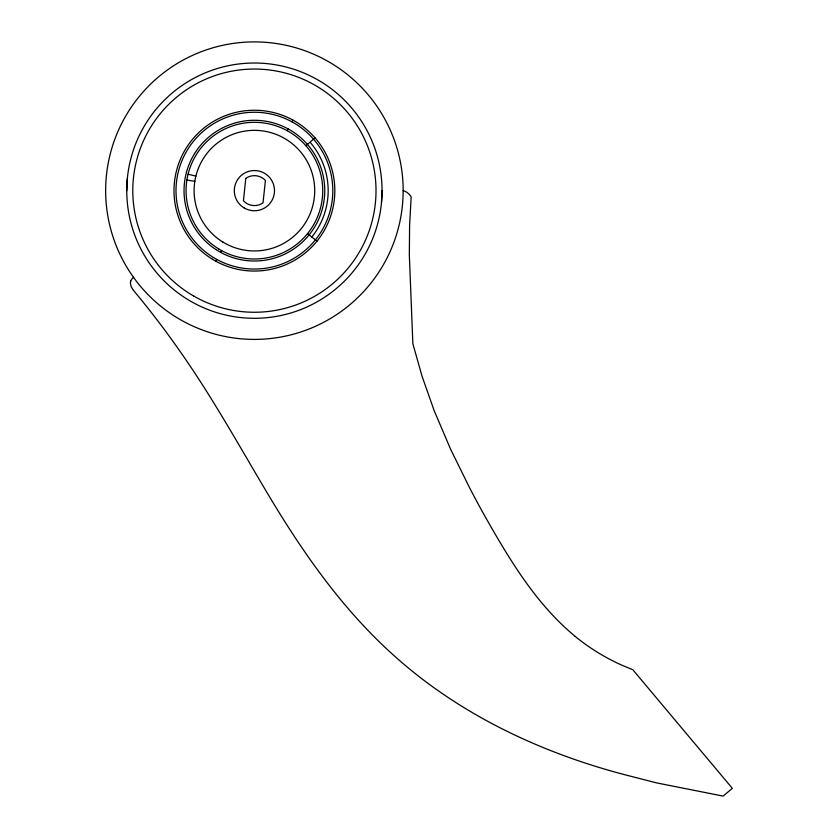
<?xml version="1.0" encoding="UTF-8"?>
<svg xmlns="http://www.w3.org/2000/svg" width="838" height="838" viewBox="0 0 838 838"><rect width="100%" height="100%" fill="white"/><g stroke="black" fill="none" stroke-linecap="round" stroke-linejoin="round"><path stroke-width="1.26" d="M126.758 190.655L127.324 178.672M382.044 190.655A127.648 127.648 0 0 1 190.582 301.198A127.648 127.648 0 0 1 190.582 80.113A127.648 127.648 0 0 1 382.044 190.655L381.479 202.628M215.848 261.215L216.812 259.445M220.666 252.395L221.63 250.625M287.172 130.676L288.136 128.905M291.991 121.856L292.954 120.085M305.922 145.749L315.015 137.82M186.884 180.044L194.825 181.291M188.068 174.199L195.872 176.137M307.567 233.593L316.953 241.176M575.214 636.409C535.953 604.03 509.504 559.533 484.699 515.852A1109.271 1109.271 0 0 1 469.437 487.496L450.687 449.398L434.157 410.62L422.08 376.325L412.862 343.758L409.332 254.93L409.604 225.422L411.165 196.899A13.701 13.701 0 0 0 403.172 190.593A148.755 148.755 0 0 0 180.023 61.834A148.755 148.755 0 0 0 180.023 319.477A148.755 148.755 0 0 0 403.151 190.655M133.483 290.43L131.178 286.753L130.414 283.328A6.809 6.809 0 0 1 130.77 281.191M133.504 290.419A889.862 889.862 0 0 1 181.678 353.699C211.595 396.542 237.164 442.171 263.761 487.088C299.051 546.942 338.751 605.12 390.309 652.236C456.029 712.771 538.719 752.136 624.624 774.679L656.657 782.902L723.11 796.1L732.349 788.349L632.858 669.782L621 664.806A208.034 208.034 0 0 1 575.193 636.43M130.707 281.17A9.448 9.448 0 0 1 133.535 277.347M310.563 142.816A73.775 73.775 0 0 1 311.642 237.185M245.785 178.389L243.439 200.764A14.948 14.948 0 0 0 263.017 202.869L265.426 180.453A14.979 14.979 0 0 0 245.785 178.389M244.35 208.054A20.102 20.102 0 0 0 274.508 190.655A20.102 20.102 0 0 0 244.35 173.246A20.102 20.102 0 0 0 244.35 208.054M215.701 249.41A70.35 70.35 0 0 0 324.631 194.793A70.35 70.35 0 0 0 222.866 127.753A70.35 70.35 0 0 0 215.701 249.41M213.512 257.538A78.395 78.395 0 0 0 332.77 192.614A78.395 78.395 0 0 0 216.916 121.793A78.395 78.395 0 0 0 213.512 257.538M212.464 259.256A80.406 80.406 0 0 0 334.781 192.667A80.406 80.406 0 0 0 215.963 120.033A80.406 80.406 0 0 0 212.464 259.256M193.599 295.971A121.615 121.615 0 0 0 376.011 190.655A121.615 121.615 0 0 0 193.599 85.329A121.615 121.615 0 0 0 193.599 295.971M222.95 242.098A60.305 60.305 0 0 0 314.69 192.164A60.305 60.305 0 0 0 225.569 137.683A60.305 60.305 0 0 0 222.95 242.098M218.749 248.959A68.349 68.349 0 0 0 322.724 192.363A68.349 68.349 0 0 0 221.724 130.623A68.349 68.349 0 0 0 218.749 248.959"/></g></svg>
